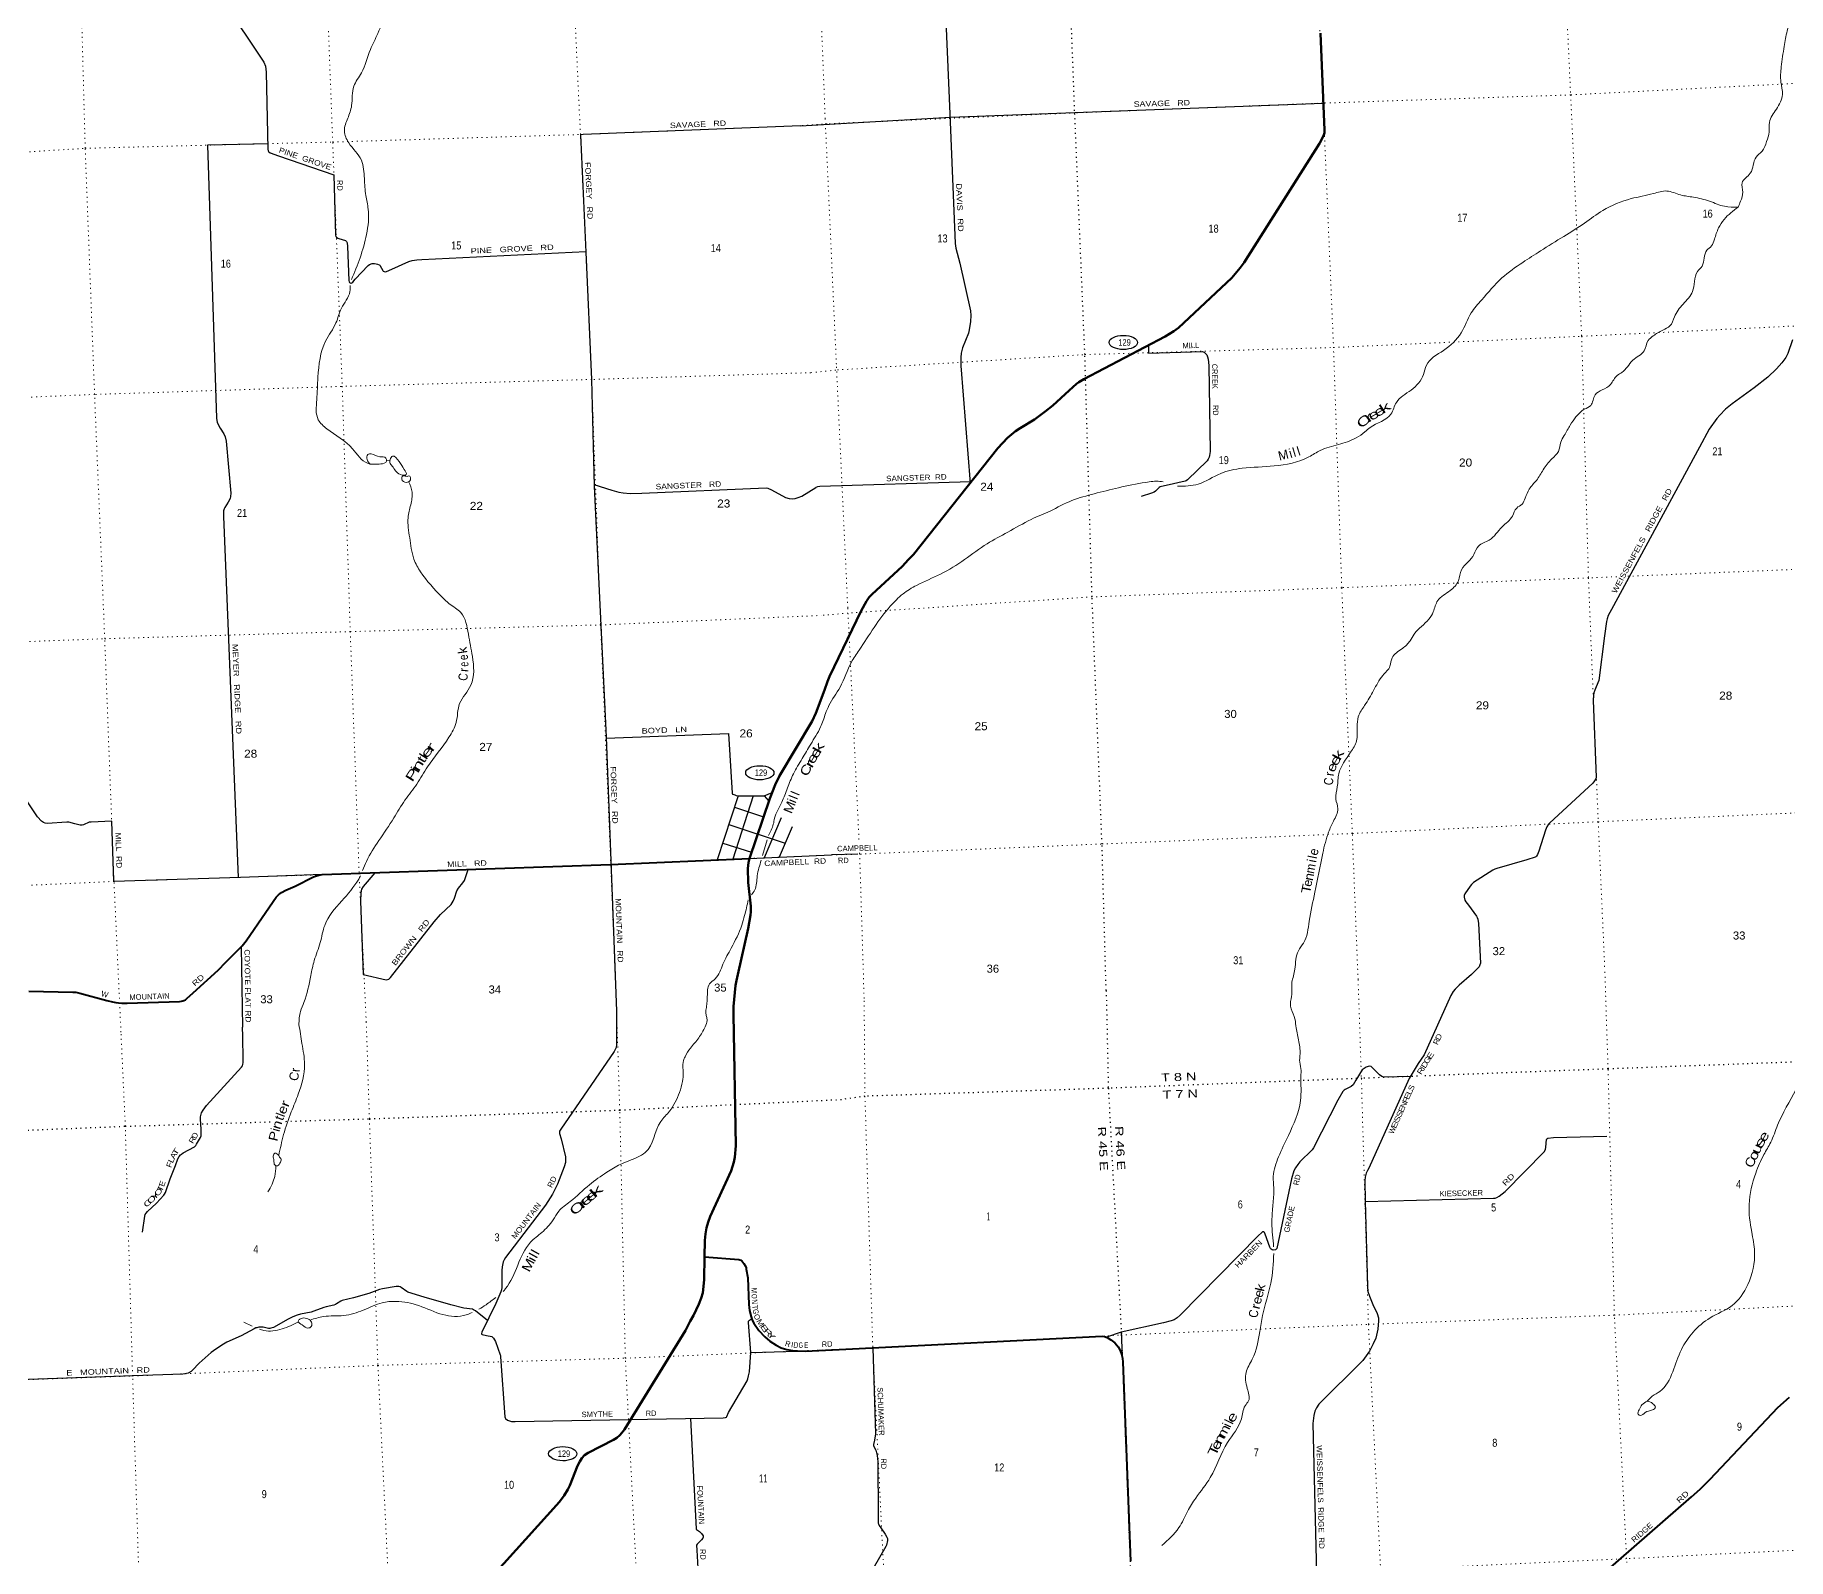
# Model space of a CAD drawing. Header units: feet. Extents: x 757852 to 1040949, y -536576 to -344549.
# Drawn here: x 967068 to 1005393, y -494683 to -461373 of the extents above; entities that cross this region are included whole.
import ezdxf
from ezdxf.enums import TextEntityAlignment as Align

# ---------------------------------------------------------------- set-up
doc = ezdxf.new("R2010")
doc.units = ezdxf.units.FT
doc.header["$LTSCALE"] = 70
doc.linetypes.add('DOTTED', pattern=[1.5, 0.3, -1.2])
for name, color, linetype, lineweight in [('17', 7, 'Continuous', 25), ('23', 7, 'Continuous', 70), ('26', 7, 'Continuous', 40), ('29', 7, 'Continuous', 25), ('39', 7, 'Continuous', 13), ('6', 7, 'DOTTED', 25), ('7', 7, 'DOTTED', 13)]:
    doc.layers.add(name, color=color, linetype=linetype, lineweight=lineweight)
for name, color, linetype in [('27', 7, 'Continuous'), ('30', 7, 'Continuous'), ('41', 7, 'Continuous')]:
    doc.layers.add(name, color=color, linetype=linetype)

msp = doc.modelspace()

# ---------------------------------------------------------------- linework, layer by layer
at = {"layer": '17'}
for centre in [(990862.29, -468091.91), (982913.95, -477497.68), (978606.09, -492383.15)]:
    msp.add_ellipse(centre, major_axis=(309.24, -1), ratio=0.500121, dxfattribs=at)
at = {"layer": '23'}
for points in [[(995169.67, -461329.09), (995256.72, -463453.39), (995256.68, -463509.29), (995241.41, -463578.54), (995149.2, -463740.81), (993505.28, -466341.56), (993413.32, -466457.61), (993232.11, -466679.03), (992069.72, -467771.03), (991968.13, -467845.26), (991779.83, -467963), (989995.82, -468891.55), (989891.79, -468956.5), (989837.14, -468996.1), (989673.9, -469139), (989318.09, -469472.31), (989153.4, -469603.04), (988920.9, -469772.71), (988603.05, -469967.33), (988505.12, -470033.82), (988328.67, -470179.47), (988117.46, -470400.33), (986274.26, -472725.47), (986156.3, -472844.53), (986033.09, -472983.88), (985359.68, -473598.46), (985304.29, -473659.12), (985246.09, -473750.64), (985130.28, -473954.86), (984434.11, -475394.05), (984395.98, -475499.99), (984328.26, -475694.75)], [(984328.26, -475694.75), (984136.26, -476194.79), (984056.76, -476372.47), (983341.68, -477562.03), (983248.92, -477760.29), (983135.86, -478057.69), (982688.29, -479369.58), (982687.66, -479372.08)], [(982687.66, -479372.08), (982665.93, -479458.26), (982656.77, -479525.39), (982652.47, -479587.76), (982658.31, -479898.71), (982716.1, -480414.47), (982717.89, -480537.72), (982707.64, -480613.54), (982656.46, -480902.57), (982436, -481908.71), (982404.03, -482037.32), (982385.07, -482151.56), (982335.34, -482603.61)], [(982335.34, -482603.61), (982335.11, -482781.58), (982392.27, -485652.13), (982366.5, -485897.9), (982347.66, -486009.7), (982289.35, -486196.4), (981826.74, -487194.94), (981782.07, -487322.44), (981747.08, -487444.97), (981723.76, -487573.32), (981712.1, -487718.74), (981706.57, -488081.82)], [(981706.57, -488081.82), (981699.04, -488576.31), (981685.86, -488725.63), (981668.37, -488865.66), (981633.38, -488982.35), (981578.79, -489112.35), (981462.86, -489361.18), (981394.74, -489488.79)], [(981394.74, -489488.79), (981289.33, -489686.25), (979954.61, -491853.41), (979900.17, -491927.27), (979853.53, -491979.78), (979786.47, -492035.21), (979717.64, -492082.28), (979163.39, -492360.08), (979083.85, -492414.45), (979023, -492479.28), (978978.9, -492551.55), (978928.53, -492651.11), (978758.54, -493080.44), (978717.96, -493162.71), (978639.25, -493293.99), (978533.73, -493431.34), (976846.13, -495307.4)]]:
    msp.add_lwpolyline(points, dxfattribs=at)
at = {"layer": '26'}
for points in [[(966930.78, -482275.02), (967895.65, -482290.74), (967930.67, -482292.76), (967960.2, -482297.48), (968049.01, -482317.06), (968636.47, -482477.46), (968761.61, -482507.27), (968832.48, -482521.45), (968892.72, -482529.73), (968965.95, -482534.45), (969083.78, -482536.82), (970226.91, -482495.65), (970268.18, -482491.33), (970295.35, -482485.42), (970318.97, -482477.14), (970353.81, -482458.75), (970388.66, -482432.23), (970522.41, -482305.9), (971071.1, -481815.65), (971240.71, -481636.68), (971598.02, -481280.06), (971686.75, -481173.52), (972111.24, -480542.33), (972337.58, -480220.76), (972390.72, -480164.19), (972426.16, -480135.83), (972459.23, -480114.56), (972554.14, -480064.1), (972751.28, -479976.39), (973152.57, -479775.35), (973198, -479756.86), (973273.05, -479735.17), (973347.15, -479725.14), (979647.57, -479503.22), (982687.66, -479372.08)], [(981706.57, -488081.82), (982453.5, -488138.4), (982498.32, -488151.94), (982518.04, -488169.48), (982563.35, -488224.16), (982599.14, -488283.52), (982612.29, -488320.8), (982618.63, -488348.28), (982650.52, -488537.56), (982672.75, -489124.49), (982687.91, -489253.96), (982721.72, -489387.31), (982744.89, -489460.1), (982782.15, -489532.48), (982890.66, -489689.32), (983021.05, -489828.54), (983134.97, -489922.02), (983270.91, -490010.56), (983381.65, -490066.35), (983452.82, -490091.71), (983501.04, -490104.87), (983626.86, -490126.47), (983735.55, -490135.57), (983912.21, -490138.79), (984942.39, -490088.38)], [(984942.39, -490088.38), (990395.65, -489815.44), (990449.93, -489822.23), (990506.48, -489842.6), (990591.02, -489895.8), (990678.37, -489962.55), (990721.35, -490007.81), (990748.49, -490044.02), (990795.99, -490130.02), (990824.24, -490205.26), (990843.49, -490292.97), (990848.23, -490381.18), (991018.94, -494731.53)], [(1000435.78, -495808.33), (1003283.18, -493328.29), (1003470.24, -493161.32), (1003691.49, -492936.97), (1005172.26, -491374.8), (1005425.52, -491147.36)]]:
    msp.add_lwpolyline(points, dxfattribs=at)
at = {"layer": '29'}
for p, q in [((982442.82, -478000.19), (981980.82, -479402.57)), ((982765.73, -478000.99), (982320.35, -479387.92)), ((982360.51, -478250.05), (982997.31, -478463.81)), ((983006.46, -478001.58), (983114.01, -478121.72)), ((982236.11, -478627.65), (983468.31, -479037.03)), ((983381.46, -478480.47), (983008.24, -479358.3)), ((982102.02, -479034.69), (982734.34, -479234.61)), ((983618.18, -478681.23), (983338.98, -479344.07)), ((982687.66, -479372.08), (984481.87, -479294.93)), ((985054.1, -479279.71), (984481.87, -479294.93)), ((971574.94, -481307.77), (971602.45, -483057.99)), ((990816.65, -489729.08), (990838.7, -490243.76)), ((982717.57, -490167.55), (983738.33, -490138.62))]:
    msp.add_line(p, q, dxfattribs=at)
for points in [[(986640.49, -452490.2), (986728.33, -455123.15), (987070.55, -463094.74), (987186.2, -465925.61), (987199.02, -466030.69), (987284.65, -466359.76), (987519.4, -467402.11), (987527.32, -467501.31), (987523.5, -467634.53), (987494.61, -467819.26), (987474.2, -467887.36), (987343.91, -468212.01), (987329.13, -468266.75), (987318.21, -468324.23), (987312.36, -468417.88), (987310.71, -468600.43), (987511.63, -471164.57)], [(971187.55, -460647.19), (972071.2, -461965.65), (972103.66, -462055.91), (972120.12, -462183.71), (972157.28, -463867.57), (972163.49, -463901.52), (972172.39, -463917.1), (972206.6, -463945.36), (972391.75, -464014.26), (973597.64, -464427.08), (973635.98, -465749.56), (973644.55, -465777.25), (973657.89, -465792.83), (973684.58, -465810.63), (973707.11, -465822.23), (973857.12, -465864.81), (973878.05, -465881.84), (973891.39, -465912.99), (973898.7, -465997.17), (973931.73, -466740.12), (973937.54, -466764.1), (973946.43, -466778.57), (973957, -466788.58), (973968.67, -466794.14), (973981.46, -466795.26), (973993.95, -466791.16), (974013.7, -466775.23), (974066.55, -466707.2), (974352.5, -466407.71), (974377.29, -466388.05), (974398.42, -466376.93), (974419.54, -466372.48), (974441.02, -466369.11), (974486.26, -466369.14), (974525.18, -466373.59), (974556.31, -466381.38), (974588.27, -466393.76), (974603.56, -466405.86), (974611.9, -466416.98), (974669.66, -466520.1), (974682.51, -466532.7), (974702.52, -466542.71), (974726.98, -466547.16), (974752.61, -466539.98), (974870.62, -466487.85), (975240.37, -466324.61), (975314.07, -466302.39), (975411.92, -466286.81), (975524.77, -466276.09), (979107.76, -466102.73)], [(983801.69, -463353.43), (987079.51, -463168.28), (995230.3, -462857.75)], [(983801.69, -463353.43), (979053, -463542.92), (978992.72, -463554.98), (979108.46, -466118.14), (979236.84, -468899.6), (979289.13, -471233.53), (979552.28, -476719.53), (979780.43, -482712.22)], [(972154.67, -463749.32), (970835.6, -463782.97), (971038.27, -469749.17), (971050.59, -469838.42), (971111.9, -469963.76), (971195.38, -470092), (971225.06, -470154.15), (971244.13, -470252.1), (971345.15, -471386.88), (971341.81, -471455.85), (971330.38, -471502.15), (971291.75, -471584.38), (971217.28, -471700.62), (971201.72, -471729.55), (971190.6, -471771.83), (971188.7, -471898.69), (971512.12, -479789.03)], [(991409.98, -468155.5), (991412.19, -468323.61), (992581.83, -468292.37), (992629.86, -468306.79), (992658.68, -468333.22), (992687.51, -468364.46), (992704.32, -468407.71), (992718.73, -468455.76), (992727.91, -468595.5), (992759.34, -470472.98), (992746.88, -470561.56), (992736.37, -470601.3), (992718.84, -470645.72), (992694.37, -470678.38), (992263.24, -471094.59), (992237.54, -471113.29), (992212.96, -471124.79), (991797.3, -471215.36), (991693.16, -471237.2), (991667.45, -471246.55), (991646.57, -471260.13), (991565.25, -471341.93), (991534.28, -471365.78), (991478.54, -471383.86), (991250.68, -471458.11)], [(1005490.66, -468034.75), (1005389.94, -468331.1), (1005343.72, -468418.23), (1005259.1, -468536.83), (1005140.01, -468667.87), (1004950.01, -468850.72), (1004655.42, -469080.32), (1004170.81, -469434.62), (1004027.79, -469551.47), (1003906.3, -469677.72), (1003836.21, -469757.21), (1003673.1, -469988.02), (1003456.34, -470380.6), (1001532.17, -473930.72), (1001463.55, -474063.59), (1001439.03, -474131.39), (1001423.06, -474192.21), (1001379.87, -474504.93), (1001255.61, -475478.01), (1001239.48, -475535.8), (1001184.43, -475658.58)], [(979287.64, -471198.42), (979681.41, -471322.04), (979832.82, -471364.65), (979924, -471380.23), (980079.67, -471395.8), (980337.2, -471389.18), (983054.3, -471269.63), (983091.8, -471277.85), (983168.32, -471314.03), (983478.74, -471478.12), (983554.7, -471501.19), (983632.18, -471507.05), (983690, -471500.37), (983754.49, -471482.57), (983829.03, -471451.17), (984139.07, -471260.73)], [(987530.56, -471140.69), (984228.68, -471243.28), (984172.26, -471251.22), (984139.07, -471260.73)], [(1001184.43, -475658.58), (1001170.69, -475689.24), (1001150.47, -475749.2), (1001138.79, -475812.32), (1001136.5, -475915.33), (1001196.74, -477597.44), (1001189.54, -477633.48), (1001163.32, -477677.95), (1001127.47, -477724.42), (1000185.51, -478589.72), (1000154.87, -478623.67), (1000120.09, -478678.56), (1000089.24, -478752.91), (999946.89, -479210.37), (999917.41, -479286.41), (999896.38, -479321.48), (999882.95, -479335.5), (999865.39, -479344.32), (999684.92, -479398.42), (999027.23, -479587.99), (998987.51, -479602.02), (998939.38, -479625.91), (998519.06, -479898.94), (998475.31, -479937.19), (998444.3, -479976.09), (998328.23, -480144.22), (998315.8, -480181.82), (998315.8, -480216.89), (998328.97, -480280.54), (998348.51, -480317.42), (998405.06, -480393.48), (998585.86, -480636.13), (998600.84, -480658.75), (998611.35, -480698.49), (998629.46, -480794.62), (998667.57, -481657.17), (998658.08, -481699.09), (998638.35, -481738.67), (998477.3, -481910.81)], [(979553.44, -476743.61), (982229.07, -476642.17), (982309.59, -477946.69), (982317.92, -477962.31), (982324.59, -477968.99), (982365.23, -477984.01), (982395.76, -477995.69), (982442.02, -478000.19), (983008.93, -478001.59), (983185.68, -477926.63)], [(973347.15, -479725.14), (971558.52, -479787.41), (968793.6, -479873), (968746.92, -478555.13), (968294.62, -478574.23), (968253.12, -478577.98), (968127.84, -478634.31), (968097.65, -478644.06), (968056.68, -478643.21), (967938.24, -478616.01), (967807.61, -478580.91), (967760.34, -478576.85), (967331.72, -478605.39), (967288.62, -478600.74), (967253.89, -478587.58), (967210.5, -478552.51), (967124.53, -478460.53), (966768.15, -477936.67)], [(974499.17, -479684.56), (974242.3, -479981.16), (974206.6, -480045.08), (974188.81, -480120.73), (974185.64, -480303.15), (974240.64, -481908.02), (974744.76, -482021.04), (974801.82, -482012.06), (974838.16, -481976.53), (975797.09, -480759.42), (975932.48, -480596.02), (976163.71, -480377.58), (976212.47, -480307.65), (976240.06, -480239.24), (976291.5, -480080.08), (976328.11, -480022.83), (976424.22, -479900.76), (976457.09, -479853.71), (976534.85, -479612.86)], [(998477.3, -481910.81), (998205.27, -482138.48), (998115.1, -482228.36), (998071.44, -482276.91), (998021.56, -482365.74), (997436.47, -483666.62), (997309.54, -483855.09), (997107.99, -484183.44), (996228.48, -486137.85), (996198.07, -486192.51), (996170.78, -486253.94), (996150.31, -486335.85), (996138.94, -486410.93), (996145.76, -486863.69), (996199.22, -488725.94), (996210.59, -488837.42), (996241.68, -488939.87), (996320.04, -489122.58), (996415.08, -489318.53), (996437.8, -489415.17), (996442.65, -489478.27), (996425.62, -489658.83), (996379.58, -489856.91), (996326.63, -489982.3), (996243.74, -490138.46), (996100.39, -490345.91), (995139.75, -491299.8), (995081.87, -491376.31), (995047.91, -491453.98), (995023.65, -491546.21), (995004.74, -491723.22), (995085.48, -495011.62)], [(979780.43, -482712.22), (979779.88, -483445.52), (979769.84, -483503.51), (979754.27, -483543.56), (979726.09, -483592.46), (978560.35, -485292.16), (978536.2, -485333.69), (978532.86, -485358.17), (978536.25, -485383.58), (978567.25, -485496.67), (978662.86, -485896.08), (978668.51, -485953.4), (978664.07, -486015.7), (978638.16, -486112.02), (978492.03, -486487.9), (978379.43, -486709.94), (978229.35, -486951.22), (977946.55, -487321.05), (977353.18, -488096.21), (977324.27, -488147.39), (977304.27, -488188.57), (977282.02, -488300.93), (977276.43, -488378.55), (977270.9, -488752.63), (977264.23, -488799.36), (977250.53, -488843.53), (977141.3, -489099.32), (976833.45, -489723.25), (976825.85, -489757.28), (976827.52, -489767.29), (976841.81, -489777.1), (976939.05, -489798.94), (977054.35, -489821.81), (977061.18, -489824.31), (977064.79, -489826.26), (977072.14, -489834.05), (977087.71, -489854.07), (977133.27, -489928.97), (977238.53, -490219.84), (977242.98, -490236.53), (977246.12, -490263.37), (977335.45, -491578.7), (977344.16, -491598.37), (977355.28, -491613.95), (977399.76, -491651.78), (977439.23, -491667.36), (977488.15, -491676.26), (977564.49, -491679.09), (982112.72, -491602.02), (982166.05, -491593.92), (982183.84, -491582.8), (982191.67, -491572.46), (982231.71, -491478.33), (982638.62, -490792.83), (982653.24, -490747), (982669.76, -490681.57), (982685.32, -490594.79), (982717.57, -490167.55), (982666.42, -489515.55), (982669.21, -489486.62), (982687, -489465.48), (982708.12, -489451.02), (982737.59, -489435.44)], [(969420.45, -487536.5), (969469.52, -487188.97), (969478.29, -487154.94), (969493.86, -487126.01), (969525.22, -487086.13), (969721.86, -486902.81), (969883.01, -486732.16), (969900.8, -486707.69), (969920.4, -486671.21), (970023.71, -486371.5), (970139.46, -486081.29), (970191.24, -485934.44), (970215.46, -485886.61), (970246.59, -485853.23), (970271.05, -485833.21), (970304.14, -485809.01), (970550.92, -485671.68), (970583.49, -485644.07), (970601.28, -485619.59), (970688.61, -485470.86), (970699.12, -485434.9), (970701.35, -485405.98), (970696.61, -485285.78), (970683.19, -485069.51), (970685.78, -485021.03), (970698.5, -484960.4), (970710.24, -484929.8), (970743.6, -484874.17), (970816.78, -484774.49), (971580.83, -483932.94), (971600.85, -483901.79), (971610.27, -483878.25), (971616.41, -483832.81), (971617.92, -483777.52), (971610.85, -483256.51), (971602.45, -483057.99)], [(997134.14, -484140.83), (996558.6, -484153.47), (996514.22, -484136.09), (996463.53, -484097.85), (996312.89, -483944.35), (996278.68, -483922.22), (996235.27, -483912.8), (996174.63, -483932.21), (996126.12, -483958.91), (996086.27, -483993.53), (995946.63, -484214.68), (995883.55, -484318.13), (995841.85, -484356), (995708.9, -484420.07), (995687.07, -484437.06), (995661.04, -484462.84), (995548.35, -484654.65), (995018.58, -485694.27), (994987.27, -485742.88), (994719.3, -485999.21), (994676.78, -486063.27), (994626.33, -486133.95), (994591.89, -486201.61), (994540, -486376.62), (994218.07, -487893.51), (994205.61, -487911.56), (994185.59, -487924.9), (994141.1, -487931.26), (994115.86, -487928.55), (994093.42, -487912.77), (994079.48, -487895.78), (994063.78, -487866.78), (993965.06, -487584.8), (993947.88, -487546.27), (993936.36, -487535.35), (993918.5, -487532.88), (993903.62, -487535.35), (993889.66, -487543.84), (993809.32, -487618.27), (992104.49, -489357.38), (992039.49, -489415.19), (991975.62, -489453.73), (991908.51, -489480.72), (991740.64, -489519.04), (990814.66, -489729.53), (990490.69, -489832.66)], [(996145.9, -486872.93), (998957.03, -486799.81), (998990.79, -486793.85), (999027.18, -486784.14), (999082.01, -486753.77), (999208.43, -486647.51), (1000060.06, -485783.01), (1000088.41, -485735.61), (1000096.08, -485683.06), (1000110.24, -485517.17), (1000119.94, -485497.75), (1000139.88, -485482.51), (1000268.33, -485470.38), (1001434.65, -485441.92)], [(976958, -489470.83), (976695.75, -489258.83), (976655.72, -489234.35), (976631.28, -489226.11), (976443.59, -489200.21), (976157.71, -489130.42), (975572.63, -488961.32), (975216.67, -488848.43), (975195.78, -488837.15), (975072.91, -488749.25), (975049.01, -488735.9), (975022.88, -488728.42), (975000.09, -488725.89), (974963.94, -488729.23), (974661.51, -488778.18), (974598.34, -488791.22), (974367.4, -488877.66), (974028.61, -488974.85), (973779.2, -489036.3), (973754.84, -489045.09), (973660.23, -489108.62), (973637.85, -489122.51), (973601.29, -489134.21), (973432.28, -489169.81), (973379.75, -489184.03), (973160.82, -489269.94), (973105.94, -489285.52), (972872.6, -489330.78), (972797.94, -489355.62), (972702.29, -489393.44), (972604.49, -489438.93), (972281.99, -489620.41), (972249.2, -489633.76), (972220.09, -489640.53), (972198.05, -489642.66), (972173.02, -489642.66), (972051.76, -489615.84), (971958.35, -489616.28), (971920.08, -489628.2), (971895.05, -489633.76), (971855.52, -489652.51), (971573.32, -489805.45), (971260.56, -489947.68), (971188.98, -489985.33), (971017.75, -490098.82), (970921.07, -490167.39), (970658.55, -490403.8), (970512.95, -490554.98), (970477.76, -490582.41), (970411.91, -490620.87), (970344.73, -490638.87), (970297.94, -490641.27), (969207.43, -490683.31), (966084.86, -490788.92)], [(985385.8, -490066.19), (985446.8, -491947.76), (985422.38, -492083.24), (985399.84, -492180.95), (985399.24, -492204.01), (985404.24, -492224.44), (985448.06, -492306.55), (985467.15, -492361.77), (985481.1, -492419.25), (985490.2, -492494.05), (985492.79, -492551), (985498.67, -493723.5), (985501.12, -493881.19), (985503.85, -493902.42), (985508.99, -493917.47), (985519.01, -493940.05), (985526.59, -493952.8), (985627.39, -494094.27), (985657.57, -494140.9), (985693.35, -494205.23), (985706.09, -494234.35), (985709.12, -494248.91), (985708.91, -494256.78), (985707.3, -494278.04), (985682.44, -494381.2), (985671.09, -494408.94), (985253.1, -495133.63)], [(981397.26, -491614.14), (981519.93, -494021.56), (981523.35, -494029.45), (981531.7, -494040.57), (981592.79, -494082.61), (981640.67, -494129.58), (981675.06, -494175.39), (981677.91, -494187.44), (981678.47, -494205.24), (981667.35, -494229.72), (981640.86, -494265.24), (981542.76, -494361.91), (981531.7, -494383.26), (981534.5, -494494.8), (981580.7, -495279.91)]]:
    msp.add_lwpolyline(points, dxfattribs=at)
at = {"layer": '39'}
for p, q in [((974761.31, -470664.1), (974826.4, -470672.54)), ((975161.84, -470999.99), (975179.02, -471018.69)), ((983073.55, -478962.59), (982973.78, -479309.02)), ((971814.5, -489592.07), (971633.67, -489504.06))]:
    msp.add_line(p, q, dxfattribs=at)
for points in [[(976635.75, -437113.3), (976525.17, -437332.82), (976467.48, -437498.85), (976402.67, -437624.95), (976333.67, -437891.59), (976299.13, -438317.83), (976230.46, -438596.51), (976046.15, -438830.08), (975960.47, -439147.32), (975995.32, -439615.87), (975947.82, -440008.35), (976016.56, -440247.3), (975888.46, -440702.08), (976012.32, -440901.46), (975994.45, -441202.87), (975967.33, -441386.16), (976000.2, -441708.3), (975938.75, -442251.62), (975889.91, -442742.44), (975834.48, -443064.9), (975673.47, -443490.46), (975740.9, -443681.29), (975904.78, -443949.83), (975917.08, -444400.92), (975990.32, -444878.5), (976104.79, -445248.66), (976248, -445642.13), (976301.96, -446001.84), (976658.16, -446403.76), (976742.76, -446562.03), (976938.36, -446815.7), (977194.39, -447077.8), (977449.34, -447520.5), (977605, -447634.77), (977698.99, -447842.96), (977947.34, -447896.61), (978111.56, -448472.1), (978146.73, -448657.76), (978162.56, -449090.71), (978261.51, -449627.79), (978228.32, -450029.92), (977961.75, -450191.42), (977808.97, -450329.87), (977641.47, -450591.08), (977489.63, -450837.84), (977378.13, -451091.56), (977274.14, -451252.79), (977213.47, -451457.02), (977155.59, -451763.5), (977018.82, -451973.75), (976937.52, -452525.61), (976693.75, -453007.52), (976372.86, -453605.81), (976272.22, -453963.58), (976379.21, -454574.68), (976733.09, -455700.93), (976722.78, -456132.55), (976470.39, -456887.54), (976352.11, -457113.35), (976271.69, -457697.29), (976164.45, -458107.39), (975945.84, -458628.76), (975734.67, -458981.41), (975694.39, -459197.14), (975521.1, -459540.76), (975323.99, -459746.58), (975202.37, -460070.79), (975108.35, -460229.75), (974949.17, -460575.01), (974764.65, -460874.79), (974562.56, -461339.55), (974399.53, -461690.93), (974204.66, -462199.64), (974037.92, -462488.92), (973989.34, -462915.53), (973904.51, -463190.62), (973831.83, -463469.4), (973925.13, -463725.75), (974202.56, -464109.68), (974267.65, -464509.22), (974299.83, -464879.54), (974352.1, -465177.1), (974314.99, -465729.81), (974174.32, -466239.09), (973985.09, -466718.04)], [(1004572.06, -454504.64), (1004614.74, -454744.1), (1004605.3, -455083.36), (1004662.27, -455336.44), (1004895.92, -455925.38), (1004948.65, -456166.55), (1005007.23, -456399.53), (1005016.36, -456664.04), (1005101.65, -456932.34), (1005208.91, -457198.01), (1005289.67, -457542.67), (1005408.2, -457976.49), (1005453.8, -458366.3), (1005476.38, -458498.03), (1005568.42, -458701.95), (1005558.34, -458904.83), (1005510.36, -459114.83), (1005571.32, -459367.8), (1005626.48, -459630.97), (1005601.46, -459786.14), (1005618.21, -460030.36), (1005686.24, -460234.99), (1005612.48, -460664.37), (1005500.97, -460902.29), (1005376.17, -461281.01), (1005310.67, -461619.89), (1005247.26, -462067.02), (1005239.71, -462400.21), (1005272.97, -462670.03), (1005139.04, -462990.84), (1004988.52, -463282.05), (1004982.52, -463488.82), (1004926.57, -463701.06), (1004826.52, -463910.56), (1004696.86, -464038.69), (1004569.6, -464393.41), (1004389.47, -464603.24), (1004403.4, -464805.42), (1004357.22, -465005.34), (1004301.6, -465131.32)], [(1004301.6, -465131.32), (1004006.99, -465115.81), (1003680.49, -465004.95), (1003324.41, -464917.01), (1003047.14, -464866.9), (1002743.16, -464781.46), (1002451.91, -464836.05), (1001965.56, -464948.47), (1001345.87, -465205.17), (1000946.84, -465483.54), (1000491.97, -465773.56), (999983.58, -466091.22), (999594.04, -466343.24), (999140.11, -466681.37), (998696.94, -467161.6), (998468.18, -467445.06), (998248.42, -467882.69), (997863.42, -468264.96), (997487.29, -468588.8), (997425.1, -468789.18), (997151.49, -469134.11), (996832.34, -469402.13), (996713.14, -469656.32), (996256.34, -469950.41), (996142.07, -470046), (995954.39, -470175.82), (995562.83, -470323.59), (995168.88, -470451.38), (994919.36, -470593.02), (994156.39, -470791.7), (993460.62, -470842.01), (992990.33, -470955.97), (992500.31, -471188.84), (992047.04, -471234.23)], [(1004301.6, -465131.32), (1003998.5, -465400.88), (1003876.01, -465588.97), (1003786.71, -465836.28), (1003721.47, -465982.6), (1003621.21, -466077.78), (1003515.8, -466423.83), (1003416, -466543.07), (1003346.12, -466759.73), (1003306.34, -466979.52), (1003099.4, -467252.3), (1002910.63, -467532.59), (1002812.39, -467732.01), (1002655.94, -467820.8), (1002446.2, -467949.25), (1002338.01, -468048.68), (1002246.32, -468275.99), (1002000.04, -468481.73), (1001762.97, -468749.37), (1001660.08, -468812.54), (1001513.7, -469007.34), (1001333.86, -469128.91), (1001177.8, -469237.74), (1001080.14, -469467.24), (1000941.63, -469551.5), (1000758.68, -469719.29), (1000634, -469897.42), (1000502.25, -470123.89), (1000425, -470270.55), (1000374.9, -470474.6), (1000229.86, -470635.27), (1000044.27, -470873.34), (999892.62, -471106.41), (999738.12, -471295.43), (999647.84, -471492.62), (999580.34, -471624.96), (999461.87, -471710.64), (999369.16, -471885.83), (999141.51, -472123.12), (998862.81, -472412.03), (998625.1, -472543.3), (998526.51, -472724.69), (998401.55, -472888.78), (998252.74, -473061.6), (998187.29, -473300.18), (998009.24, -473513.96), (997735.22, -473734.54), (997637.88, -473980.08), (997542.86, -474139.29), (997220.83, -474465.57), (997131.59, -474612.58), (996964.65, -474779.9), (996736.42, -474987.12), (996691.85, -475166.93), (996537.62, -475369.99), (996331.81, -475700.91), (996137.89, -476025.47), (995998.52, -476272.23), (995974.82, -476495.56), (995958.76, -476802.92), (995831.43, -477051.33), (995572.2, -477518.2), (995539.7, -477803.97), (995506.85, -478071.7), (995554.99, -478282.91), (995456.15, -478554.57), (995350.68, -478794.32), (995221.51, -479257.4), (995051.82, -480108.79), (994925.96, -480742.28), (994801.1, -481221.28), (994688.19, -481387.04), (994635.9, -481581.12), (994609.92, -481790.48), (994542.76, -482077.97)], [(973955.89, -466848.64), (973951.64, -466979.26), (973764.92, -467345.3), (973647.2, -467665.39), (973421.13, -468060.56), (973254.03, -468851.43), (973229.26, -469341.61)], [(973229.26, -469341.61), (973261.35, -469782.15), (973449.39, -469979.84), (974009.2, -470414.51), (974339.98, -470732.85), (974400.1, -470749.71)], [(974395.69, -470749.42), (974326.76, -470650.92), (974341.92, -470544.19), (974419.81, -470530.1), (974606.09, -470589.4), (974737.34, -470618.05), (974751.34, -470689.9), (974628.46, -470747.31), (974482.15, -470755.17), (974395.69, -470749.42)], [(974828.64, -470653.76), (974882.72, -470576.1), (975026.51, -470696.7), (975139.52, -470866.27), (975182.75, -470979.49), (975056.28, -470978.81), (974876.64, -470794.94), (974824.31, -470716.07), (974828.64, -470653.76)], [(975201.9, -471019.11), (975259.95, -471013.57), (975274.18, -471093.45), (975183.39, -471150.01), (975085.04, -471076.36), (975097.6, -471021.86), (975201.9, -471019.11)], [(975234.77, -471129.65), (975309.64, -471363.37), (975281.08, -471640.98), (975222.55, -471923.41), (975258.54, -472359.83), (975351.61, -472828.86), (975495.66, -473105.95), (975966.33, -473657.32), (976124.92, -473805.63), (976376.99, -473995.61), (976542.44, -474468.75), (976629.99, -474955.98), (976596.91, -475582.81), (976351, -475986.53), (976273.96, -476399.85), (976118.18, -476722.95), (975650.02, -477367.25), (975415.43, -477744.59), (975154.17, -478100.56), (974911.78, -478486.13), (974585.99, -478978.22), (974315.43, -479434.75), (974230.28, -479637.19)], [(991730.45, -471140.21), (991662.26, -471128.95), (991350.33, -471150.05), (990753.97, -471267.67), (990225.96, -471399.35), (989736.31, -471547.97), (989260.23, -471776.43), (988849.32, -471958.86), (988334.23, -472240.61), (987882.59, -472490.42), (987390.75, -472835.67), (986864.39, -473155.85), (986340.59, -473401.74), (986045.9, -473588.82), (985764.85, -473859.75), (985413.37, -474319.27), (985084.64, -474816.24), (984915.57, -475079.9), (984667.9, -475626.67), (984425.39, -476026.85), (984349.7, -476204.3)], [(984349.7, -476204.3), (984243.08, -476497.06), (984026.55, -476873.92), (983840.47, -477189.79), (983648.75, -477519.86), (983518.72, -477830.24), (983392.76, -478142.53), (983237.7, -478491.69), (983209.21, -478624.86), (983106.07, -478870.95)], [(982946.31, -479409.87), (982856.63, -479753.64), (982802.76, -480060.02), (982733.07, -480163.22)], [(974183.61, -479750.98), (974143.35, -479822.48), (973773, -480299.69), (973400.16, -480833.15), (973304.08, -481210.85), (973172.23, -481601.53), (973096.9, -481930.54), (972946.28, -482516.33), (972871.36, -482712.91), (972836.42, -483006.75)], [(982661.23, -480278.93), (982581.18, -480619.59), (982520.62, -480827.83), (982289.43, -481329.47), (982108.39, -481683.32), (981938.41, -482000.78), (981813.05, -482114.42), (981766.28, -482386.5), (981759.21, -482495.03), (981746.28, -482627.69)], [(1005866.95, -481590.18), (1005959.62, -481996.02), (1006063.64, -482694.39), (1005952.12, -483394.99), (1005565.58, -484427.19), (1005166.35, -485201.02), (1005017.65, -485573.95), (1004866.01, -485843.82), (1004689.65, -486248.72), (1004543.45, -486936.6), (1004599.83, -487536.46), (1004662.72, -487969.51), (1004513.5, -488687.6), (1004172.14, -489144.16), (1003689.49, -489413.49), (1003319.14, -489726.67), (1003063.84, -490105.68), (1002872.61, -490592.61), (1002594.78, -491020.65), (1002425.06, -491127.49), (1002308.08, -491244.34)], [(994542.76, -482077.97), (994539.12, -482387.29), (994515.99, -482598.88), (994600.26, -482828.43), (994635.29, -483031.77), (994689.91, -483338.71), (994726.42, -483646.35), (994716.77, -483779.16), (994743.08, -483962.77), (994744.97, -484139.29), (994736.35, -484663.37), (994469.74, -485426.1), (994255.7, -485893.83), (994141.01, -486319.63), (994151.77, -486640.3), (994126.97, -486982.39), (994110.62, -487336.19), (994148.25, -487861.24)], [(981746.28, -482627.69), (981733.07, -482740.13), (981749.47, -482827.19), (981760.38, -482911.12), (981719.01, -483048.99), (981577.03, -483292.64), (981398.3, -483517.45), (981278.42, -483704.15), (981238.36, -483821.91), (981238.36, -484054.72), (981224.89, -484245.84), (981154.99, -484487.04), (980940.5, -484895.7), (980749.69, -485118.93), (980408.26, -485800.83), (980241.28, -485900.81), (979861.81, -486060.18), (979570.94, -486230.6), (979189.33, -486502.43), (978766.97, -486871.98), (978517.6, -487083.14), (978393.85, -487273.98), (978148.55, -487545.21), (977901.33, -487760.31), (977619.91, -488263.56), (977354.65, -488774.63), (977303.28, -488834.17)], [(972837.39, -482998.56), (972903.84, -483418.02), (972959.62, -483873.72), (972823.56, -484522.57), (972670.53, -484911.09), (972501.19, -485408.53), (972396.56, -485863.65)], [(972396.56, -485863.65), (972312.65, -485814.31), (972274.67, -485875.81), (972290.14, -485975.63), (972309.47, -486071.31), (972372.17, -486087.25), (972431.56, -486006.97), (972443.03, -485932.32), (972413.82, -485899.19), (972396.56, -485863.65)], [(972335.66, -486093.42), (972310.02, -486320.16), (972249.73, -486490.79), (972159.19, -486656.42)], [(994152.76, -488006.14), (994086.21, -488651.53), (993904.53, -489362.84), (993843.7, -489712.33), (993680.59, -490316.58), (993545.17, -490604.71), (993571.01, -490954.89), (993600.21, -491224.68), (993525.29, -491333.91), (993442.25, -491622.04), (993141.08, -492135.25), (992763.85, -492904.23), (992446.37, -493351.84), (992264.72, -493643.75), (992077.11, -493998.1), (991703.28, -494387.67)], [(977139.69, -488969.69), (976927.81, -489125.93), (976772.26, -489224.69)], [(976621.4, -489299.12), (976496.34, -489347.28), (975982.9, -489342.6), (975460.84, -489145.55), (974956.46, -489054.27), (974656.69, -489082.49), (974245.17, -489242.95), (973816.19, -489361.85), (973375.89, -489384.8), (973085.78, -489460.87)], [(972829.88, -489504.34), (972468.9, -489654.38), (972069.35, -489689.17), (971974.32, -489662.66)], [(973085.78, -489460.87), (972970.05, -489418.63), (972860.45, -489438.4), (972821.92, -489483.86), (972909.07, -489569.21), (973033.71, -489637.24), (973106.7, -489602.65), (973121.07, -489554), (973085.44, -489460.74)], [(1002318.25, -491234.19), (1002199.61, -491314.72), (1002140.78, -491423.33), (1002119.86, -491520.45), (1002165.07, -491546.81), (1002271.73, -491482.53), (1002429.04, -491426.33), (1002493.5, -491365.67), (1002436.54, -491289.59), (1002374.62, -491245.81), (1002319.38, -491233.05)]]:
    msp.add_spline(points, degree=3, dxfattribs=at)
at = {"layer": '6'}
for points in [[(990486.17, -482255.2), (990396.42, -479054.63), (990177.57, -473653.29), (990020.8, -468356.47), (989797.42, -463031.49), (989601.29, -457769.9), (989391.92, -452444.52), (989210.59, -447120.32), (988914.01, -441737.3), (988680.87, -436592.58)], [(990486.17, -482255.2), (990533.94, -484394.89), (990820.16, -489792.43), (991028.6, -495240.28), (991255.74, -500631.64), (991503, -506022.23), (991742.81, -511370.96), (991771.66, -511986.86)], [(1010901.69, -483550.81), (1006831.35, -483774.69), (1001459.7, -483972.41), (997439.02, -484124.9)], [(997295.47, -484130.35), (996074.17, -484176.67), (990533.94, -484394.89), (985211.87, -484568.63), (984709.87, -484638.67)], [(972551.92, -485117.65), (974377.94, -485061.94), (979852.93, -484870.35), (984709.87, -484638.67)], [(952955.34, -485776.84), (953129.45, -485766.08), (958442.44, -485586), (963762.4, -485433.79), (969040.3, -485224.79), (972235.02, -485127.32)]]:
    msp.add_lwpolyline(points, dxfattribs=at)
at = {"layer": '7'}
for points in [[(999537.63, -436123.95), (999728.94, -441188.34), (999936.14, -446608.06), (1000175.48, -452032.86), (1000390.97, -457364.09), (1000642.21, -462680.24), (1000882.67, -467956.58), (1001031.12, -473237.6), (1001244.62, -478568.88), (1001387.71, -481784.7)], [(995994.32, -482018.12), (995867.87, -478827.43), (995637.52, -473452.51), (995457.83, -468212.51), (995229.73, -462860.7), (994987.59, -457591.31), (994793.88, -452247.42), (994569.79, -446886.36), (994348.43, -441459.02), (994167.03, -436356.4)], [(983281.78, -436823.72), (983529.34, -442000.08), (983806.63, -447317.48), (983970.63, -452573.98), (984137.41, -457932.44), (984342.81, -463198.02), (984590.19, -468624.6), (984836.69, -473902.77), (985085.93, -479035.66)], [(972567.25, -437276.27), (972734.75, -442452.31), (972992.08, -447766.22), (973172.43, -453054.06), (973373, -458347.39), (973575.8, -463722.91), (973783.32, -469050.16), (973959.67, -474412.34), (974152.82, -479679.33), (974308.78, -482943.88)], [(979780.43, -482712.22), (979657.08, -479528.89), (979432.83, -474250.23), (979236.75, -468900.61), (978992.37, -463546.24), (978737.83, -458113.89), (978562.37, -452858.02), (978381.42, -447548.13), (978133.26, -442276.12), (977926.91, -437052.07)], [(968946.37, -483169.66), (968793.6, -479873), (968590.7, -474567.7), (968368.87, -469230.79), (968163.84, -463847.3), (968021.6, -458558.46), (967829.11, -453266.92), (967610.55, -447976.07), (967372.89, -442647.61), (967183.72, -437504.25)], [(1015514.36, -461917.45), (1011385.11, -462133.37), (1006016.64, -462405.71), (1000642.21, -462680.24), (995209.89, -462860.16), (989803.05, -463073.35), (984387.19, -463312.45), (983801.69, -463353.43)], [(952083.27, -464655.91), (957516.98, -464406.4), (962860.18, -464189.53), (968163.84, -463847.3), (973577.48, -463710.83), (978992.37, -463546.24), (983801.69, -463353.43)], [(984032.05, -468752.48), (984612.96, -468692.46), (990020.8, -468356.47), (995459.63, -468202.43), (1000882.67, -467956.58), (1006233.4, -467698.79), (1011606.59, -467360.12), (1015746.59, -467189.8)], [(984032.05, -468752.48), (979236.75, -468900.61), (973763.32, -469052.7), (968370.83, -469228.74), (963067.79, -469446.56), (957714.23, -469651.67), (952378.68, -469928.53), (952300.92, -469927.26)], [(1011789.53, -472602.41), (1011762.31, -472602.82), (1006425.24, -473016.36), (1001893.27, -473203.25)], [(1001650.59, -473212.92), (1001031.12, -473237.6), (995637.52, -473452.51), (990177.57, -473653.29), (984841.11, -474007.59), (984258.48, -474059.32)], [(952518.84, -475205.17), (952592.74, -475201.44), (957934.03, -474914.39), (963277.15, -474767.74), (968590.7, -474567.7), (973959.67, -474412.34), (979427.25, -474266.43), (984258.48, -474059.32)], [(984481.87, -479294.93), (985112.51, -479275.89), (990396.42, -479054.63), (995869.84, -478825.37), (1001244.62, -478568.88), (1006623.71, -478328.32), (1012026.55, -478073.03), (1016218.94, -477913.89)], [(984481.87, -479294.93), (979662.42, -479503.21), (974155.23, -479699.84), (968793.6, -479873), (963495.29, -480116.78), (958115.2, -480232.31), (952868.36, -480467.46), (952736.32, -480472.2)], [(985096.08, -479244.68), (985096.9, -479261.47), (985195.46, -482481.68)], [(995994.32, -482018.12), (996066.71, -484181.81), (996220.27, -489555.08), (996487.11, -494928.87), (996709.02, -500404.71), (996928.11, -505796.38), (997117.45, -510207.68)], [(1002420.96, -510955.96), (1002336.04, -505539.08), (1002129.9, -500112.8), (1001864.99, -494676.74), (1001597.95, -489357.14), (1001459.7, -483972.41), (1001387.71, -481784.7)], [(985195.46, -482481.68), (985211.87, -484568.63), (985384.27, -490070.45), (985648.37, -495482.47), (985869.06, -500862.04), (986116.86, -506268.66), (986346.88, -511625.79), (986426.17, -513242.23)], [(981039.19, -517176.52), (980963.08, -511820.48), (980740.24, -506511.56), (980265.61, -501227.24), (980252.56, -495722.55), (979973.17, -490293.78), (979852.93, -484870.35), (979780.43, -482712.22)], [(970309.22, -517486.01), (970186.78, -512123.52), (969897.98, -506762.65), (969640.96, -501392.67), (969367.63, -496015.22), (969200.17, -490684.36), (969040.3, -485224.79), (968946.37, -483169.66)], [(974308.78, -482943.88), (974377.94, -485061.94), (974563.49, -490452.4), (974830.6, -495882.24), (975064.15, -501327.27), (975322.7, -506624.94), (975585.05, -511974.67), (975586.64, -517321.19)], [(984942.39, -490088.38), (985385.8, -490066.19), (990813.6, -489790.26), (996220.27, -489555.08), (1001591.84, -489355.37), (1006975.44, -489080.93), (1012412.48, -488922.86), (1016692.48, -488664.93)], [(958610.53, -490818.5), (963873.23, -490866.92), (969200.17, -490684.36), (974563.49, -490452.4), (979971.5, -490295.19), (984942.39, -490088.38)], [(1016926.74, -493983.76), (1012725.48, -494170.46), (1007288.63, -494406.8), (1001864.99, -494676.74), (996484.97, -494924.94), (991028.6, -495240.28), (985643.47, -495456.57), (985174.75, -495534.09)]]:
    msp.add_lwpolyline(points, dxfattribs=at)

# ---------------------------------------------------------------- texts
at = {"layer": '17', "width": 0.8}
for p in [(990888.34, -468160.22), (982940, -477565.99), (978632.14, -492451.46)]:
    msp.add_text('129', height=140, dxfattribs=at).set_placement(p, align=Align.CENTER)
at = {"layer": '27'}
for s, rotation, width, p in [('MILL   RD', 2.017, 1.2, (976513.24, -479543.58)), ('RD', 41.781, 1.25, (970672.92, -482077.55)), ('W', 344.728, 0.8, (968575.89, -482397.35)), ('M', 272.169, 0.7, (982731.67, -488819.51)), ('O', 272.169, 0.65, (982734.05, -488944.81)), ('N', 272.169, 0.7, (982743.02, -489061.33)), ('T', 276.679, 0.95, (982748.95, -489185.43)), ('G', 277.227, 0.7, (982766.23, -489284.54)), ('O', 285.157, 0.9, (982796.81, -489410.67)), ('M', 300.677, 1.2, (982874.02, -489552.43)), ('E', 304.677, 1.45, (982959.95, -489668.87)), ('R', 313.124, 1.6, (983050.31, -489772.85)), ('Y', 313.124, 1.75, (983126.44, -489845.82)), ('R', 343.387, 0.95, (983509.69, -490038.25)), ('D', 354.214, 0.75, (983696.71, -490066.3)), ('G', 358.956, 0.6, (983809.19, -490070.27)), ('E', 359.956, 0.7, (983928.48, -490070.95))]:
    msp.add_text(s, height=120, rotation=rotation, dxfattribs=dict(at, width=width)).set_placement(p, align=Align.CENTER)
for s, rotation, p in [('MOUNTAIN', 2.063, (969572.26, -482449.41)), ('I', 349.259, (983612.47, -490057.94))]:
    msp.add_text(s, height=120, rotation=rotation, dxfattribs=at).set_placement(p, align=Align.CENTER)
for s, rotation, width, p in [('RD', 2.801, 0.85, (984270.7, -490051.16)), ('RD', 43.399, 1.3, (1003021.87, -493474.68)), ('RIDGE', 41.055, 1.1, (1002031.37, -494334.07))]:
    msp.add_text(s, height=120, rotation=rotation, dxfattribs=dict(at, width=width)).set_placement(p)
at = {"layer": '30'}
for s, rotation, width, p in [('SAVAGE   RD', 1.646, 1.2, (991090.63, -462943.23)), ('SAVAGE   RD', 2.465, 1.2, (980950.13, -463408.95)), ('PINE  GROVE', 341.101, 1.15, (972387.38, -463937.65)), ('FORGEY   RD', 272.618, 1.2, (979090.34, -464151.52)), ('RD', 271.919, 0.85, (973671.91, -464542.88)), ('DAVIS   RD', 272.339, 1.25, (987206.86, -464614.19)), ('PINE   GROVE   RD', 2.77, 1.25, (976594.71, -466154.24)), ('CREEK', 270.959, 0.95, (992799.77, -468561.24)), ('RD', 270.959, 0.8, (992818.39, -469458.52)), ('SANGSTER  RD', 1.78, 1.1, (985677.14, -471128.24)), ('SANGSTER   RD', 2.519, 1.15, (980638.24, -471305.87)), ('WEISSENFELS   RIDGE   RD', 61.542, 1.2, (1001637.54, -473589.41)), ('MEYER   RIDGE   RD', 272.347, 1.25, (971382.94, -474683.26)), ('BOYD   LN', 2.171, 1.25, (980332.39, -476644.03)), ('FORGEY   RD', 272.18, 1.2, (979646.81, -477362.39)), ('MILL  RD', 271.77, 1.15, (968824.82, -478807.99)), ('CAMPBELL  RD', 2.462, 1.15, (983013.82, -479540.4)), ('RD', 1.524, 0.85, (984622.91, -479477.02)), ('MOUNTAIN   RD', 272.18, 1.15, (979756.5, -480243.56)), ('BROWN   RD', 51.766, 1.25, (974947.35, -481724.83)), ('COYOTE FLAT RD', 270.901, 1.15, (971645.5, -481358.77)), ('RD', 63.11, 1.1, (978365.91, -486581.83)), ('RD', 78.018, 0.9, (994692.6, -486525.07)), ('RD', 45.43, 1.3, (999217.02, -486539.05)), ('MOUNTAIN', 52.567, 1.1, (977569.07, -487699.02)), ('HARBEN', 45.57, 1.15, (993373.53, -488333.37)), ('E   MOUNTAIN   RD', 2.19, 1.25, (967753.73, -490675.71)), ('RD', 0.971, 0.8, (980421.39, -491560.67)), ('WEISSENFELS  RIDGE  RD', 271.407, 1.1, (995086.46, -492199.61)), ('RD', 270.287, 0.8, (985562.84, -492487.67)), ('RD', 273.368, 0.85, (981604.45, -494469.57))]:
    msp.add_text(s, height=120, rotation=rotation, dxfattribs=dict(at, width=width)).set_placement(p)
for s, rotation, p in [('MILL', 1.578, (992155.1, -468222.45)), ('CAMPBELL', 1.524, (984604.3, -479216.68)), ('KIESECKER', 1.49, (997778.62, -486760.44)), ('GRADE', 78.018, (994488.08, -487556.98)), ('SCHUMAKER', 271.857, (985484.21, -490932.16)), ('SMYTHE', 0.971, (979016.6, -491584.47))]:
    msp.add_text(s, height=120, rotation=rotation, dxfattribs=at).set_placement(p)
for s, rotation, width, p in [('D', 63.783, 1.15, (997810.91, -483297.68)), ('E', 56.041, 1.45, (997623.89, -483711.89)), ('R', 64.783, 1.15, (997762.84, -483398.05)), ('R', 58.457, 1.3, (997412.35, -484045.64)), ('D', 58.457, 1.3, (997502.95, -483906.5)), ('G', 56.041, 1.25, (997557.89, -483810.96)), ('S', 65.772, 1.2, (997214.25, -484409.08)), ('E', 65.772, 1.2, (997000.98, -484880.83)), ('N', 65.772, 1.1, (997045.79, -484781.27)), ('F', 65.772, 1.25, (997091.57, -484679.55)), ('E', 65.772, 1.2, (997127.44, -484595.23)), ('L', 65.772, 1.35, (997173.32, -484498.69)), ('E', 65.772, 1.2, (996845.79, -485225.7)), ('S', 65.772, 1.2, (996907.1, -485089.45)), ('S', 65.772, 1.2, (996954.04, -484985.15)), ('R', 59.58, 1.25, (970558.14, -485556.53)), ('D', 63.708, 1.15, (970615.47, -485454.08)), ('W', 65.772, 0.95, (996795.75, -485336.91)), ('L', 64.577, 1.4, (970102.32, -485987.44)), ('A', 63.143, 1.3, (970145.84, -485893.64)), ('T', 58.3, 1.6, (970195.3, -485813.54)), ('F', 68.255, 1.2, (970061.41, -486088.03)), ('Y', 46.64, 1.8, (969735.62, -486784.07)), ('O', 49.64, 1.45, (969810.51, -486701.74)), ('T', 64.981, 1.4, (969865.76, -486607.82)), ('E', 70.981, 1.1, (969905.89, -486498.51)), ('C', 42.992, 1.6, (969570.05, -486947.07)), ('O', 42.992, 1.55, (969655.12, -486870.01))]:
    msp.add_text(s, height=120, rotation=rotation, dxfattribs=dict(at, width=width)).set_placement(p, align=Align.CENTER)
for s, rotation, p in [('I', 58.457, (997457.37, -483982.46)), ('I', 65.772, (996875.28, -485160.17)), ('FOUNTAIN', 272.917, (981562.72, -493501.84))]:
    msp.add_text(s, height=120, rotation=rotation, dxfattribs=at).set_placement(p, align=Align.CENTER)
at = {"layer": '41'}
for s, rotation, width, p in [('k', 32.718, 1.75, (996635.2, -469596.28)), ('C', 39.722, 1.6, (996176.82, -469887.11)), ('r', 36.034, 1.85, (996287.34, -469805.95)), ('e', 29.838, 1.5, (996377.53, -469756.76)), ('e', 29.838, 1.5, (996503.62, -469679.3)), ('k', 98.66, 1.05, (976509.78, -474808.04)), ('e', 94.601, 0.8, (976532.1, -474966.98)), ('e', 90.382, 0.7, (976542.59, -475124.62)), ('C', 83.34, 0.85, (976525.42, -475415.29)), ('t', 58.372, 1.45, (975600.15, -477258.73)), ('l', 57.541, 1.3, (975645.56, -477192.32)), ('e', 53.591, 1.7, (975709.99, -477102.35)), ('r', 52.896, 1.9, (975799.21, -476994.61)), ('e', 59.496, 1.5, (984144.67, -477231.44)), ('e', 59.496, 1.5, (984216.25, -477113.3)), ('k', 60.594, 1.65, (984284.28, -476999.08)), ('e', 60.251, 1.5, (995579.85, -477276.8)), ('k', 62.251, 1.6, (995648.44, -477151.46)), ('P', 57.891, 1.65, (975392.82, -477592.48)), ('i', 57.891, 1.35, (975461.84, -477482.49)), ('n', 58.372, 1.65, (975517.74, -477386.84)), ('C', 62.179, 1.3, (984007.85, -477484.3)), ('r', 59.499, 1.65, (984088.06, -477350.19)), ('e', 67.583, 1.25, (995508, -477416.87)), ('C', 84.681, 0.85, (995449.35, -477695.6)), ('M', 68.044, 1.15, (983654.78, -478289.11)), ('i', 68.023, 1.05, (983706.77, -478147.48)), ('n', 78.738, 1.1, (995017.62, -479790)), ('m', 78.719, 0.95, (995048.13, -479610.46)), ('T', 78.738, 1.25, (994960.67, -480054.52)), ('e', 69.488, 1.2, (972569.15, -484896.69)), ('r', 68.529, 1.4, (972625.64, -484764.4)), ('n', 72.153, 1.25, (972448.98, -485221.46)), ('t', 69.488, 1.1, (972497.52, -485080.11)), ('P', 77.053, 1.2, (972386.06, -485462.98)), ('s', 65.05, 1.55, (1004871.88, -485621.54)), ('e', 61.05, 1.45, (1004947.26, -485494.6)), ('C', 68.153, 1.15, (1004662.93, -486046.64)), ('o', 64.756, 1.35, (1004730.53, -485904.11)), ('u', 65.288, 1.45, (1004800.07, -485756.54)), ('e', 41.349, 1.9, (979185.22, -486903.53)), ('e', 41.021, 1.85, (979294.43, -486811.85)), ('k', 41.021, 2.1, (979400.83, -486716.91)), ('C', 40.037, 1.6, (978969.1, -487092.06)), ('r', 41.349, 2.1, (979094.36, -486983.5)), ('M', 62.135, 1.25, (977936.28, -488304.9)), ('i', 62.135, 1.25, (978009.17, -488169.15)), ('l', 61.123, 1.2, (978049.9, -488097.21)), ('l', 61.123, 1.2, (978091.46, -488021.85)), ('e', 74.535, 1.1, (993879.15, -489053.61)), ('k', 76.767, 1.2, (993953.21, -488773.42)), ('e', 74.535, 1.1, (993918.77, -488908.65)), ('C', 80.111, 0.9, (993807.22, -489338.73)), ('r', 75.094, 1.2, (993849.44, -489188.37)), ('i', 65.532, 1.1, (993213.73, -491798.75)), ('l', 63.532, 1.1, (993261.39, -491728.64)), ('e', 60.623, 1.45, (993321.25, -491632.41)), ('e', 63.881, 1.35, (992981.89, -492232.76)), ('n', 63.881, 1.45, (993045.83, -492102.35)), ('m', 61.974, 1.25, (993141.81, -491934.84)), ('T', 65.455, 1.55, (992927.35, -492345.42))]:
    msp.add_text(s, height=200, rotation=rotation, dxfattribs=dict(at, width=width)).set_placement(p, align=Align.CENTER)
for s, rotation, p in [('M', 13.412, (994382.34, -470648.86)), ('i', 16.412, (994544.68, -470611.21)), ('l', 16.55, (994625.11, -470587.76)), ('l', 17.672, (994723.1, -470562.06)), ('r', 87.067, (976540.9, -475254.72)), ('r', 82.344, (995466.67, -477536.16)), ('l', 67.822, (983781.61, -477983.53)), ('l', 68.693, (983741.13, -478068.1)), ('i', 78.719, (995078.89, -479441.82)), ('l', 78.719, (995095.65, -479360.23)), ('e', 77.111, (995119.09, -479247.49)), ('e', 78.738, (994984.45, -479927.65)), ('C', 76.52, (972827.62, -484156.98)), ('r', 86.181, (972857.66, -484001.7)), ('l', 69.488, (972528.42, -485008.75)), ('i', 74.683, (972419.38, -485328.7))]:
    msp.add_text(s, height=200, rotation=rotation, dxfattribs=at).set_placement(p, align=Align.CENTER)
at = {"layer": '6', "width": 1.35}
for s, rotation, p in [('T 8 N', 2.256, (991690.65, -484249.25)), ('T 7 N', 2.256, (991723.54, -484622.53)), ('R 45 E', 273.035, (990303.22, -485237.22)), ('R 46 E', 273.035, (990680.89, -485225.8))]:
    msp.add_text(s, height=175, rotation=rotation, dxfattribs=at).set_placement(p)
at = {"layer": '7'}
for s, width, p in [('16', 0.85, (1003525.81, -465362.72)), ('18', 0.85, (992724.04, -465690.4)), ('17', 0.85, (998162.62, -465452.55)), ('15', 0.85, (976166.47, -466059.08)), ('14', 0.85, (981839.94, -466117.02)), ('13', 0.85, (986798.15, -465905.86)), ('16', 0.85, (971128.37, -466456.62)), ('19', 0.85, (992946.8, -470750.91)), ('20', 1.1, (998201.92, -470804.46)), ('21', 0.85, (1003740.14, -470559.33)), ('24', 1.1, (987733.45, -471333.27)), ('21', 0.85, (971483.59, -471906.89)), ('22', 1.1, (976573.87, -471751.5)), ('23', 1.1, (981982.5, -471699.78)), ('29', 1.1, (998570.15, -476111.24)), ('28', 1.1, (1003889.72, -475898.49)), ('30', 1.05, (993067.9, -476299.22)), ('26', 1.1, (982471.2, -476724.74)), ('25', 1.1, (987609.27, -476568.17)), ('28', 1.1, (971639.15, -477168.59)), ('27', 1.1, (976780.47, -477020.07)), ('33', 1.05, (1004189.62, -481143.02)), ('32', 1.05, (998934.61, -481484.27)), ('36', 1.05, (987872.21, -481867.92)), ('31', 0.85, (993264.4, -481683.15)), ('35', 1.05, (981915.56, -482281.25)), ('33', 1.05, (971991.86, -482535.97)), ('34', 1.05, (976983.74, -482322.51)), ('4', 0.85, (1004257.37, -486578.32)), ('6', 0.85, (993362.84, -487021.16)), ('5', 0.85, (998902.72, -487087.01)), ('2', 0.85, (982592.46, -487571.2)), ('1', 0.4, (987876.71, -487283.51)), ('4', 0.85, (971840.53, -487999.85)), ('3', 0.85, (977112.88, -487740.82)), ('9', 0.85, (1004277.34, -491878.24)), ('8', 0.85, (998927.79, -492230.67)), ('7', 0.85, (993712.7, -492440.61)), ('11', 0.65, (982898.03, -493011.78)), ('12', 0.85, (988038.18, -492771.37)), ('9', 0.85, (972022.71, -493353.24)), ('10', 0.85, (977320.81, -493150.5))]:
    msp.add_text(s, height=175, dxfattribs=dict(at, width=width)).set_placement(p)

doc.saveas('drawing.dxf')
